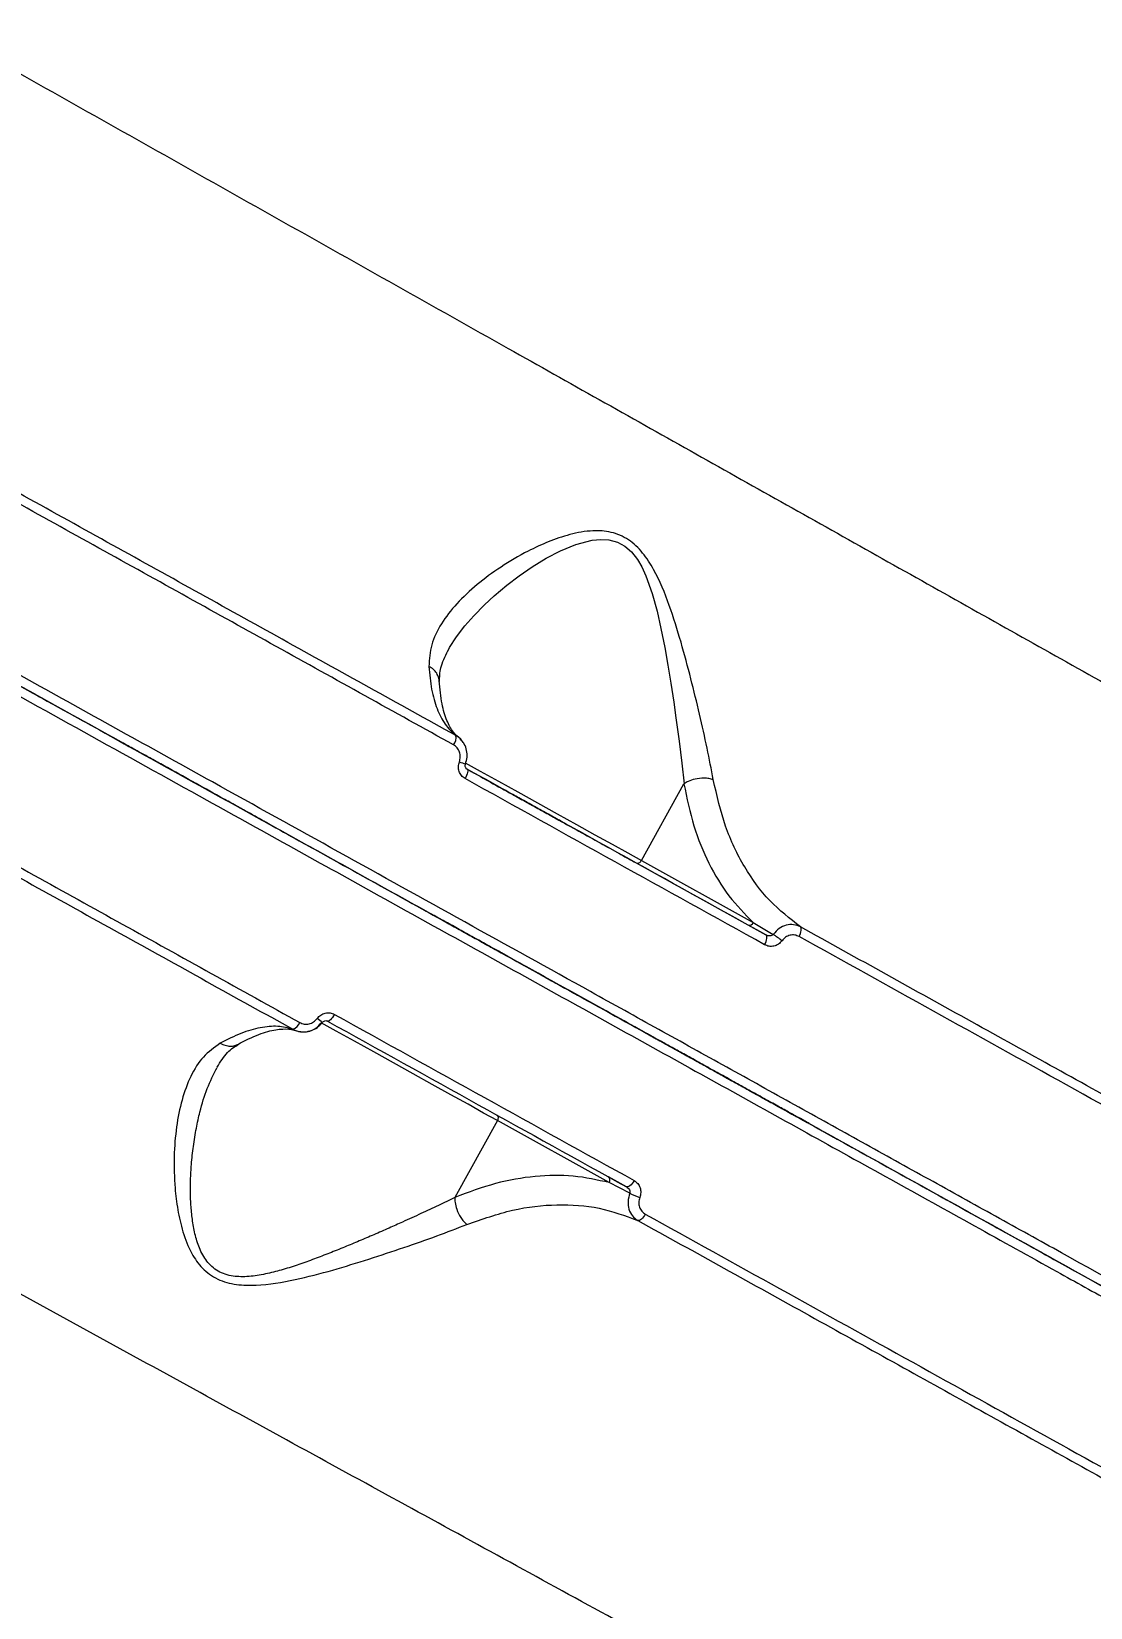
# Model space of a CAD drawing. Header units: millimetres. Extents: x -5713 to 5719, y -6024 to 5481.
# Drawn here: x 1932.7 to 2046.7, y 907.8 to 1077.4 of the extents above; entities that cross this region are included whole.
import ezdxf

# ---------------------------------------------------------------- set-up
doc = ezdxf.new("R2010")
doc.units = ezdxf.units.MM
for name, color, linetype in [('DIKOM_ОБЪЕКТ', 7, 'Continuous'), ('DIKOM_РАЗМЕР_ЗОНА', 7, 'Continuous'), ('DIKOM_РАЗМЕР_ОБЪЕКТА', 7, 'Continuous')]:
    doc.layers.add(name, color=color, linetype=linetype)
doc.styles.add('style1', font='arial.ttf', dxfattribs={"width": 0.8})
doc.dimstyles.new('1-50', dxfattribs={"dimtxt": 300, "dimasz": 200, "dimexe": 100, "dimexo": 0, "dimgap": 100, "dimtad": 1, "dimdec": 0, "dimtxsty": 'style1', "dimcen": 0, "dimclrd": 7, "dimclre": 7, "dimadec": 1, "dimazin": 2, "dimtfac": 1, "dimtdec": 0, "dimtmove": 1, "dimatfit": 3, "dimfxl": 0, "dimlwd": 25, "dimlwe": 18, "dimarcsym": 0})

# ---------------------------------------------------------------- blocks, each defined once
blk = doc.blocks.new('*D16')
at = {"layer": 'Defpoints', "color": 0, "transparency": 16777216}
for p in [(2713.82, 2377.67), (-3598.04, -60.3), (-3598.04, -5183.86)]:
    blk.add_point(p, dxfattribs=at)
at = {"layer": 'DIKOM_РАЗМЕР_ОБЪЕКТА', "color": 7, "lineweight": 18, "transparency": 16777216}
for p, q in [((2713.82, 2377.67), (2713.82, -5283.86)), ((-3598.04, -60.3), (-3598.04, -5283.86))]:
    blk.add_line(p, q, dxfattribs=at)
at = {"layer": 'DIKOM_РАЗМЕР_ОБЪЕКТА', "color": 7, "lineweight": 25, "transparency": 16777216}
blk.add_line((2513.82, -5183.86), (-3398.04, -5183.86), dxfattribs=at)
at = {"layer": 'DIKOM_РАЗМЕР_ОБЪЕКТА', "color": 7, "transparency": 16777216}
for points in [[(-3398.04, -5150.53), (-3398.04, -5217.2), (-3598.04, -5183.86)], [(2513.82, -5150.53), (2513.82, -5217.2), (2713.82, -5183.86)]]:
    blk.add_solid(points, dxfattribs=at)
at = {"layer": 'DIKOM_РАЗМЕР_ОБЪЕКТА', "color": 0, "transparency": 16777216, "insert": (-444.93, -4930.59), "char_height": 300, "attachment_point": 5, "style": 'style1'}
blk.add_mtext('6300', dxfattribs=at)
blk = doc.blocks.new('*D15')
at = {"layer": 'Defpoints', "color": 0, "transparency": 16777216}
for p in [(-612.28, 3980.94), (4699.87, 3980.94), (684.19, -2271.39)]:
    blk.add_point(p, dxfattribs=at)
at = {"layer": 'DIKOM_РАЗМЕР_ОБЪЕКТА', "color": 7, "lineweight": 18, "transparency": 16777216}
for p, q in [((-612.28, 3980.94), (4799.87, 3980.94)), ((684.19, -2271.39), (4799.87, -2271.39))]:
    blk.add_line(p, q, dxfattribs=at)
at = {"layer": 'DIKOM_РАЗМЕР_ОБЪЕКТА', "color": 7, "lineweight": 25, "transparency": 16777216}
blk.add_line((4699.87, -2071.39), (4699.87, 3780.94), dxfattribs=at)
at = {"layer": 'DIKOM_РАЗМЕР_ОБЪЕКТА', "color": 7, "transparency": 16777216}
for points in [[(4666.54, 3780.94), (4733.21, 3780.94), (4699.87, 3980.94)], [(4666.54, -2071.39), (4733.21, -2071.39), (4699.87, -2271.39)]]:
    blk.add_solid(points, dxfattribs=at)
at = {"layer": 'DIKOM_РАЗМЕР_ОБЪЕКТА', "color": 0, "transparency": 16777216, "insert": (4446.7, 2209.88), "char_height": 300, "attachment_point": 5, "rotation": 90, "style": 'style1'}
blk.add_mtext('6250', dxfattribs=at)
blk = doc.blocks.new('*D14')
at = {"layer": 'Defpoints', "color": 0, "transparency": 16777216}
for p in [(3820.87, 1133.89), (-5713.04, -129.05), (3820.87, -5924.39)]:
    blk.add_point(p, dxfattribs=at)
at = {"layer": 'DIKOM_РАЗМЕР_ЗОНА', "color": 7, "lineweight": 18, "transparency": 16777216}
for p, q in [((3820.87, 1133.89), (3820.87, -6024.39)), ((-5713.04, -129.05), (-5713.04, -6024.39))]:
    blk.add_line(p, q, dxfattribs=at)
at = {"layer": 'DIKOM_РАЗМЕР_ЗОНА', "color": 7, "lineweight": 25, "transparency": 16777216}
blk.add_line((-5513.04, -5924.39), (3620.87, -5924.39), dxfattribs=at)
at = {"layer": 'DIKOM_РАЗМЕР_ЗОНА', "color": 7, "transparency": 16777216}
for points in [[(-5513.04, -5891.06), (-5513.04, -5957.73), (-5713.04, -5924.39)], [(3620.87, -5891.06), (3620.87, -5957.73), (3820.87, -5924.39)]]:
    blk.add_solid(points, dxfattribs=at)
at = {"layer": 'DIKOM_РАЗМЕР_ЗОНА', "color": 0, "transparency": 16777216, "insert": (-409.5, -5671.22), "char_height": 300, "attachment_point": 5, "style": 'style1'}
blk.add_mtext('9600', dxfattribs=at)
blk = doc.blocks.new('*D13')
at = {"layer": 'Defpoints', "color": 0, "transparency": 16777216}
for p in [(-612.24, 5480.95), (971.69, -4271.39), (5619.37, -4271.39)]:
    blk.add_point(p, dxfattribs=at)
at = {"layer": 'DIKOM_РАЗМЕР_ЗОНА', "color": 7, "lineweight": 18, "transparency": 16777216}
for p, q in [((-612.24, 5480.95), (5719.37, 5480.95)), ((971.69, -4271.39), (5719.37, -4271.39))]:
    blk.add_line(p, q, dxfattribs=at)
at = {"layer": 'DIKOM_РАЗМЕР_ЗОНА', "color": 7, "lineweight": 25, "transparency": 16777216}
blk.add_line((5619.37, 5280.95), (5619.37, -4071.39), dxfattribs=at)
at = {"layer": 'DIKOM_РАЗМЕР_ЗОНА', "color": 7, "transparency": 16777216}
for points in [[(5586.04, 5280.95), (5652.71, 5280.95), (5619.37, 5480.95)], [(5586.04, -4071.39), (5652.71, -4071.39), (5619.37, -4271.39)]]:
    blk.add_solid(points, dxfattribs=at)
at = {"layer": 'DIKOM_РАЗМЕР_ЗОНА', "color": 0, "transparency": 16777216, "insert": (5366.2, 2209.88), "char_height": 300, "attachment_point": 5, "rotation": 90, "style": 'style1'}
blk.add_mtext('9750', dxfattribs=at)

msp = doc.modelspace()

# ---------------------------------------------------------------- linework, layer by layer
at = {"layer": 'DIKOM_ОБЪЕКТ', "color": 7, "linetype": 'Continuous', "lineweight": 15}
for p, q in [((1979.04, 1001.03), (1978.87, 1001.25)), ((1979.62, 997.98), (1979.49, 998.05)), ((1998.39, 988.14), (2002.97, 996.41)), ((1997.81, 987.89), (2009.86, 981.22)), ((1998.39, 988.14), (2010.44, 981.47)), ((2009.86, 981.22), (2011.8, 980.14)), ((2010.44, 981.47), (2012.59, 980.2)), ((1961.42, 969.77), (1961.69, 969.74)), ((1982.88, 960.16), (1978.3, 951.89)), ((1994.92, 953.48), (1982.88, 960.16)), ((1996.77, 953.03), (1994.83, 954.1)), ((1997.14, 952.33), (1994.92, 953.48)), ((1996.84, 953.01), (1996.87, 952.96))]:
    msp.add_line(p, q, dxfattribs=at)
at = {"layer": 'DIKOM_ОБЪЕКТ', "color": 7, "linetype": 'Continuous', "lineweight": 15, "flags": 128}
for points in [[(1977.54, 1010.67), (1977.74, 1011.07), (1978.48, 1012.21), (1979.39, 1013.4), (1980.34, 1014.49), (1981.48, 1015.66), (1982.52, 1016.62), (1983.91, 1017.79), (1985.24, 1018.8), (1986.64, 1019.76), (1988.12, 1020.67), (1989.69, 1021.49), (1991.34, 1022.17), (1993.08, 1022.62), (1994.03, 1022.71), (1994.9, 1022.66), (1995.81, 1022.41), (1996.62, 1021.97), (1997.32, 1021.36), (1997.96, 1020.55), (1998.43, 1019.74), (1998.88, 1018.79), (1999.55, 1016.9), (2000.08, 1014.98), (2000.5, 1013.12), (2000.9, 1011.09), (2001.25, 1009.16), (2001.56, 1007.24), (2001.87, 1005.2), (2002.11, 1003.49), (2002.45, 1000.98), (2002.74, 998.63), (2002.98, 996.41), (2002.98, 996.41)], [(1979.62, 997.98), (1979.66, 997.93), (1979.69, 997.86), (1979.69, 997.75), (1979.67, 997.62), (1979.63, 997.47), (1979.57, 997.3), (1979.49, 997.13), (1979.41, 996.96)], [(1979.43, 998.66), (1981.03, 997.77), (1983, 996.68), (1985.07, 995.53), (1987.19, 994.35), (1989.31, 993.18), (1991.39, 992.03), (1993.38, 990.92), (1995.23, 989.9), (1996.92, 988.96), (1998.39, 988.14)], [(2015.37, 979.96), (2015.45, 980.13), (2015.52, 980.3), (2015.57, 980.46), (2015.6, 980.61), (2015.61, 980.75), (2015.6, 980.86), (2015.57, 980.95), (2015.52, 981.01)], [(2011.66, 979.08), (2011.75, 979.25), (2011.82, 979.43), (2011.87, 979.6), (2011.9, 979.75), (2011.91, 979.89), (2011.89, 980), (2011.86, 980.09), (2011.8, 980.14)], [(1982.88, 960.16), (1981.4, 960.97), (1979.72, 961.91), (1977.86, 962.94), (1975.87, 964.04), (1973.8, 965.19), (1971.68, 966.37), (1969.56, 967.54), (1967.49, 968.69), (1965.51, 969.78), (1963.92, 970.67)], [(1965.34, 971.59), (1965.24, 971.42), (1965.14, 971.26), (1965.03, 971.13), (1964.92, 971.01), (1964.82, 970.93), (1964.73, 970.87), (1964.65, 970.85), (1964.59, 970.86)], [(1997.6, 953.71), (1997.5, 953.54), (1997.39, 953.39), (1997.27, 953.25), (1997.16, 953.15), (1997.04, 953.07), (1996.94, 953.02), (1996.85, 953.01), (1996.77, 953.03)], [(1998.81, 950.09), (1998.72, 949.93), (1998.61, 949.79), (1998.5, 949.66), (1998.39, 949.55), (1998.28, 949.47), (1998.17, 949.42), (1998.08, 949.4), (1998, 949.41)]]:
    msp.add_lwpolyline(points, dxfattribs=at)
at = {"layer": 'DIKOM_ОБЪЕКТ', "color": 7, "linetype": 'Continuous', "lineweight": 15}
for centre, radius, start, end in [((1977.25, 1001.34), 1.18, 320.9283, 12.7214), ((1980.03, 1001.46), 2.96, 245.1784, 258.7547), ((2010.02, 981.64), 0.454, 249.258, 337.3702), ((2005.5, 969.23), 13.05, 52.0315, 57.1457), ((1960.48, 971.1), 1.18, 289.2783, 341.0719), ((1961.86, 968.67), 2.96, 43.2464, 56.8211), ((1994.55, 953.74), 0.454, 324.6297, 52.7422), ((2002.68, 964.15), 13.05, 244.854, 249.9686)]:
    msp.add_arc(centre, radius, start, end, dxfattribs=at)
for points, knots in [([(1767.39, 1165.68), (1771.96, 1163.09), (1781.1, 1157.88), (1795.1, 1149.92), (1809.31, 1141.86), (1823.72, 1133.68), (1837.38, 1125.95), (1850.27, 1118.65), (1862.36, 1111.82), (1874.58, 1104.91), (1886.91, 1097.95), (1899.34, 1090.94), (1911.63, 1084.01), (1923.77, 1077.17), (1935.77, 1070.41), (1947.83, 1063.63), (1959.91, 1056.83), (1972.01, 1050.03), (1983.34, 1043.66), (1993.9, 1037.73), (2003.69, 1032.23), (2013.45, 1026.76), (2023.17, 1021.3), (2032.83, 1015.88), (2042.43, 1010.49), (2053.89, 1004.07), (2067.1, 996.67), (2081.86, 988.4), (2096.25, 980.34), (2108.18, 973.66), (2117.85, 968.25), (2125.42, 964.01), (2132.81, 959.88), (2139.99, 955.86), (2146.96, 951.96), (2153.69, 948.2), (2160.86, 944.19), (2168.34, 940.01), (2175.97, 935.74), (2183.08, 931.76), (2189.65, 928.09), (2196.08, 924.5), (2202.18, 921.09), (2207.7, 918.01), (2212.32, 915.43), (2214.54, 914.19), (2215.65, 913.57)], [0, 0, 0, 0, 0.024718, 0.049515, 0.074391, 0.099345, 0.124377, 0.144774, 0.16533, 0.186043, 0.206915, 0.227945, 0.249133, 0.269402, 0.289871, 0.31054, 0.331409, 0.352479, 0.373749, 0.391165, 0.408738, 0.426465, 0.444349, 0.462387, 0.480582, 0.498931, 0.528679, 0.558843, 0.589422, 0.620418, 0.638318, 0.656354, 0.674526, 0.692834, 0.711278, 0.729858, 0.748574, 0.773322, 0.798256, 0.823376, 0.848682, 0.874173, 0.905376, 0.936748, 0.968289, 1, 1, 1, 1]), ([(2227.71, 843.88), (2227.58, 843.95), (2227.32, 844.1), (2225.46, 845.13), (2222.55, 846.74), (2218.53, 848.97), (2213.47, 851.78), (2207.4, 855.14), (2200.37, 859.04), (2192.43, 863.44), (2183.61, 868.32), (2173.98, 873.66), (2163.58, 879.43), (2152.46, 885.59), (2140.68, 892.12), (2128.27, 899), (2115.31, 906.19), (2101.83, 913.66), (2087.88, 921.39), (2073.52, 929.35), (2058.8, 937.51), (2046.4, 944.39), (2036.54, 949.85), (2029.37, 953.82), (2022.15, 957.82), (2014.9, 961.85), (2007.6, 965.89), (2000.28, 969.95), (1990.91, 975.14), (1979.45, 981.49), (1965.87, 989.02), (1950.65, 997.46), (1933.78, 1006.81), (1915.29, 1017.06), (1896.93, 1027.24), (1878.73, 1037.32), (1862.06, 1046.57), (1846.87, 1054.99), (1833.1, 1062.62), (1819.39, 1070.22), (1805.75, 1077.78), (1792.2, 1085.29), (1778.76, 1092.74), (1763.69, 1101.09), (1747.06, 1110.31), (1729.02, 1120.31), (1711.37, 1130.09), (1694.12, 1139.66), (1683.01, 1145.81), (1677.46, 1148.89)], [0, 0, 0, 0, 0.027136, 0.05405, 0.080742, 0.107213, 0.133462, 0.15949, 0.185295, 0.210879, 0.236242, 0.261383, 0.286302, 0.310999, 0.335475, 0.35973, 0.383762, 0.407573, 0.431162, 0.45453, 0.477675, 0.5006, 0.511239, 0.521823, 0.532353, 0.542828, 0.553249, 0.563615, 0.573926, 0.592688, 0.611267, 0.629662, 0.654449, 0.678895, 0.703, 0.726764, 0.750187, 0.768171, 0.786133, 0.804073, 0.821992, 0.83989, 0.857766, 0.875621, 0.900581, 0.925499, 0.950374, 0.975208, 1, 1, 1, 1]), ([(1676.49, 1147.14), (1682.05, 1144.06), (1693.17, 1137.9), (1710.45, 1128.32), (1728.12, 1118.52), (1746.19, 1108.51), (1764.59, 1098.3), (1783.29, 1087.94), (1802.23, 1077.44), (1821.36, 1066.84), (1840.62, 1056.16), (1857.79, 1046.65), (1872.83, 1038.31), (1885.78, 1031.13), (1898.83, 1023.89), (1911.97, 1016.61), (1925.16, 1009.3), (1938.4, 1001.96), (1953.46, 993.61), (1970.3, 984.28), (1988.81, 974.02), (2007.19, 963.83), (2025.38, 953.75), (2039.31, 946.03), (2049.18, 940.55), (2055.17, 937.23), (2061.12, 933.94), (2067.01, 930.67), (2072.84, 927.44), (2078.62, 924.24), (2087.69, 919.21), (2099.85, 912.47), (2114.22, 904.5), (2127.58, 897.1), (2139.95, 890.24), (2151.71, 883.72), (2162.8, 877.58), (2173.17, 871.83), (2182.77, 866.5), (2191.56, 861.63), (2199.48, 857.24), (2206.49, 853.36), (2212.54, 850), (2217.59, 847.21), (2221.59, 844.98), (2224.49, 843.38), (2226.35, 842.35), (2226.61, 842.2), (2226.74, 842.13)], [0, 0, 0, 0, 0.024824, 0.04969, 0.074599, 0.09955, 0.124544, 0.14958, 0.174658, 0.199779, 0.224942, 0.250148, 0.266867, 0.28376, 0.300827, 0.318069, 0.335486, 0.353077, 0.370843, 0.396007, 0.421513, 0.447361, 0.473551, 0.500084, 0.509217, 0.518386, 0.52759, 0.536829, 0.546104, 0.555414, 0.564759, 0.590639, 0.616785, 0.640787, 0.66501, 0.689454, 0.714118, 0.739003, 0.764109, 0.789436, 0.814984, 0.840752, 0.866742, 0.892952, 0.919383, 0.946034, 0.972907, 1, 1, 1, 1]), ([(1677.41, 1147.77), (1683.05, 1144.65), (1694.28, 1138.42), (1711.69, 1128.77), (1729.39, 1118.96), (1747.41, 1108.97), (1765.72, 1098.82), (1784.35, 1088.5), (1803.23, 1078.03), (1822.29, 1067.46), (1841.41, 1056.87), (1860.53, 1046.27), (1879.61, 1035.69), (1898.67, 1025.13), (1917.66, 1014.6), (1936.56, 1004.13), (1955.22, 993.78), (1973.57, 983.61), (1991.58, 973.63), (2009.24, 963.84), (2026.54, 954.25), (2043.42, 944.89), (2059.79, 935.81), (2075.58, 927.07), (2090.73, 918.67), (2105.24, 910.62), (2119.11, 902.93), (2132.32, 895.61), (2144.8, 888.69), (2156.48, 882.22), (2167.31, 876.22), (2177.3, 870.68), (2186.44, 865.61), (2194.7, 861.03), (2202.06, 856.95), (2208.48, 853.4), (2213.94, 850.37), (2218.37, 847.91), (2221.5, 846.18), (2222.75, 845.49), (2223.21, 845.23)], [0, 0, 0, 0, 0.026845, 0.053554, 0.080148, 0.106639, 0.133148, 0.159719, 0.186435, 0.213167, 0.239825, 0.26636, 0.292883, 0.319388, 0.346021, 0.372754, 0.399496, 0.426043, 0.452572, 0.479138, 0.505751, 0.532491, 0.55922, 0.585817, 0.612358, 0.638855, 0.665371, 0.692066, 0.718814, 0.745472, 0.77199, 0.798526, 0.825121, 0.851698, 0.878392, 0.905117, 0.93168, 0.958109, 0.98452, 1, 1, 1, 1]), ([(1728.75, 1119.32), (1728.91, 1119.23), (1734.92, 1115.9), (1747.12, 1109.13), (1765.36, 1099.02), (1783.98, 1088.7), (1802.85, 1078.24), (1821.89, 1067.69), (1840.99, 1057.1), (1860.11, 1046.5), (1879.22, 1035.91), (1898.29, 1025.34), (1917.3, 1014.8), (1936.2, 1004.32), (1954.86, 993.98), (1973.2, 983.82), (1991.19, 973.84), (2008.85, 964.05), (2026.15, 954.46), (2043.04, 945.1), (2059.43, 936.02), (2075.23, 927.26), (2090.4, 918.85), (2104.92, 910.8), (2118.81, 903.1), (2132.04, 895.77), (2144.54, 888.84), (2156.23, 882.36), (2167.09, 876.34), (2177.1, 870.79), (2186.26, 865.72), (2194.54, 861.13), (2201.92, 857.03), (2208.36, 853.46), (2213.84, 850.42), (2218.33, 847.94), (2221.91, 845.96), (2223.46, 845.09), (2224.24, 844.66)], [0, 0, 0, 0, 0.000753, 0.029105, 0.057476, 0.085991, 0.11468, 0.143336, 0.171866, 0.200415, 0.228901, 0.257368, 0.285984, 0.314698, 0.343356, 0.371819, 0.400264, 0.428755, 0.457306, 0.486001, 0.514699, 0.543253, 0.571744, 0.600188, 0.628651, 0.657305, 0.686019, 0.714638, 0.743106, 0.771594, 0.800141, 0.828668, 0.857327, 0.886033, 0.914587, 0.94304, 0.971474, 1, 1, 1, 1]), ([(2161.25, 815.43), (2160.38, 815.91), (2158.65, 816.87), (2155.22, 818.75), (2151.22, 820.95), (2146.6, 823.49), (2141.85, 826.1), (2137.14, 828.69), (2132.63, 831.17), (2127.84, 833.8), (2122.78, 836.58), (2117.45, 839.51), (2111.86, 842.58), (2104.36, 846.71), (2094.65, 852.04), (2082.39, 858.78), (2069.49, 865.86), (2057.89, 872.23), (2047.95, 877.69), (2039.86, 882.13), (2031.63, 886.64), (2023.27, 891.23), (2014.79, 895.87), (2006.22, 900.58), (1996.77, 905.76), (1986.42, 911.43), (1975.14, 917.6), (1963.78, 923.82), (1952.35, 930.08), (1940.88, 936.36), (1929.16, 942.77), (1917.2, 949.31), (1905.01, 955.97), (1892.84, 962.62), (1880.7, 969.25), (1868.6, 975.84), (1855.52, 982.98), (1841.45, 990.65), (1826.42, 998.83), (1811.53, 1006.93), (1796.81, 1014.93), (1780.86, 1023.59), (1763.7, 1032.89), (1745.42, 1042.79), (1727.44, 1052.51), (1715.74, 1058.82), (1709.91, 1061.97)], [0, 0, 0, 0, 0.025176, 0.050246, 0.075209, 0.100066, 0.124817, 0.142987, 0.161064, 0.179046, 0.196935, 0.21473, 0.232431, 0.250038, 0.282696, 0.314938, 0.346764, 0.378175, 0.395939, 0.413567, 0.43106, 0.448418, 0.465639, 0.482725, 0.499676, 0.521074, 0.542261, 0.563236, 0.583999, 0.604551, 0.624891, 0.646178, 0.667264, 0.688149, 0.708834, 0.729318, 0.749601, 0.775048, 0.800265, 0.825253, 0.850012, 0.874541, 0.906095, 0.937523, 0.968825, 1, 1, 1, 1]), ([(1837.14, 1059.24), (1839.09, 1058.16), (1846.74, 1053.91), (1860.14, 1046.49), (1877.28, 1036.99), (1894.39, 1027.5), (1911.44, 1018.05), (1927.59, 1009.09), (1937.94, 1003.36), (1942.71, 1000.72)], [0, 0, 0, 0, 0.055087, 0.216286, 0.377134, 0.537871, 0.699456, 0.861589, 1, 1, 1, 1]), ([(1978.4, 1001.6), (1972.19, 1005.04), (1959.8, 1011.91), (1940.87, 1022.41), (1921.77, 1033), (1908.92, 1040.14), (1902.48, 1043.71)], [0, 0, 0, 0, 0.250348, 0.499998, 0.749648, 1, 1, 1, 1]), ([(1978.16, 1000.59), (1971.81, 1004.11), (1959.21, 1011.11), (1940.08, 1021.71), (1921.07, 1032.26), (1908.37, 1039.3), (1902.07, 1042.79)], [0, 0, 0, 0, 0.255517, 0.507356, 0.755517, 1, 1, 1, 1]), ([(2006.13, 996.85), (2005.92, 997.96), (2005.49, 1000.2), (2004.66, 1003.89), (2003.73, 1007.71), (2002.68, 1011.65), (2001.44, 1015.63), (2000.11, 1018.91), (1998.58, 1021.3), (1997.05, 1022.78), (1995.14, 1023.58), (1992.96, 1023.71), (1990.67, 1023.28), (1988.35, 1022.47), (1985.83, 1021.31), (1983.22, 1019.77), (1980.63, 1017.86), (1978.45, 1015.81), (1976.78, 1013.65), (1975.65, 1011.39), (1975.56, 1009.82), (1975.51, 1009.03)], [0, 0, 0, 0, 0.061279, 0.122845, 0.184224, 0.246257, 0.308922, 0.37222, 0.404458, 0.437078, 0.469836, 0.502353, 0.545111, 0.587521, 0.629568, 0.691753, 0.75367, 0.815742, 0.877106, 0.938681, 1, 1, 1, 1]), ([(1885.49, 1012.88), (1891.79, 1009.39), (1904.49, 1002.35), (1923.51, 991.82), (1942.64, 981.22), (1955.25, 974.23), (1961.6, 970.71)], [0, 0, 0, 0, 0.244483, 0.492644, 0.744483, 1, 1, 1, 1]), ([(1884.93, 1012.05), (1891.37, 1008.49), (1904.23, 1001.36), (1923.34, 990.78), (1942.27, 980.29), (1954.67, 973.42), (1960.87, 969.98)], [0, 0, 0, 0, 0.250352, 0.500002, 0.749652, 1, 1, 1, 1]), ([(1976.66, 1007.42), (1976.66, 1007.9), (1976.67, 1008.92), (1977.24, 1010.09), (1977.54, 1010.72)], [0, 0, 0, 0, 0.469946, 1, 1, 1, 1]), ([(1975.51, 1009.03), (1975.59, 1008.19), (1975.74, 1006.5), (1976.35, 1004.45), (1977.2, 1002.74), (1978, 1001.98), (1978.4, 1001.6)], [0, 0, 0, 0, 0.249418, 0.500917, 0.750586, 1, 1, 1, 1]), ([(1976.63, 1007.43), (1976.61, 1007.57), (1976.58, 1007.87), (1976.36, 1008.31), (1976.02, 1008.73), (1975.68, 1008.93), (1975.51, 1009.03)], [0, 0, 0, 0, 0.212225, 0.466394, 0.732443, 1, 1, 1, 1]), ([(1978.94, 1001.2), (1978.66, 1001.43), (1978.09, 1001.93), (1977.4, 1003.19), (1976.85, 1004.96), (1976.7, 1006.63), (1976.63, 1007.49)], [0, 0, 0, 0, 0.217115, 0.455305, 0.717421, 1, 1, 1, 1]), ([(1950.44, 996.43), (1949.45, 996.98), (1947.92, 997.83), (1946.09, 998.84), (1944.83, 999.54), (1943.8, 1000.11), (1942.9, 1000.61), (1942.38, 1000.9), (1942.57, 1000.79), (1942.57, 1000.79)], [0, 0, 0, 0, 0.23893, 0.367549, 0.498899, 0.630248, 0.758868, 0.997798, 1, 1, 1, 1]), ([(1979.05, 1001.05), (1979.05, 1001.06), (1978.91, 1001.31), (1978.65, 1001.45), (1978.4, 1001.6)], [0, 0, 0, 0, 0.007115, 1, 1, 1, 1]), ([(1979.45, 998.55), (1979.52, 998.79), (1979.66, 999.26), (1979.59, 1000), (1979.39, 1000.62), (1979.14, 1000.92), (1979.04, 1001.03)], [0, 0, 0, 0, 0.27376, 0.549022, 0.825521, 1, 1, 1, 1]), ([(1978.79, 998.77), (1978.83, 998.95), (1978.93, 999.29), (1978.84, 999.82), (1978.59, 1000.29), (1978.3, 1000.49), (1978.16, 1000.59)], [0, 0, 0, 0, 0.249997, 0.499968, 0.749654, 1, 1, 1, 1]), ([(1979.41, 996.96), (1979.27, 997.06), (1978.99, 997.26), (1978.74, 997.72), (1978.64, 998.25), (1978.74, 998.6), (1978.79, 998.77)], [0, 0, 0, 0, 0.250374, 0.500045, 0.750007, 1, 1, 1, 1]), ([(1979.55, 998.03), (1979.52, 998.06), (1979.46, 998.12), (1979.42, 998.25), (1979.41, 998.4), (1979.44, 998.5), (1979.45, 998.55)], [0, 0, 0, 0, 0.239267, 0.483947, 0.736329, 1, 1, 1, 1]), ([(1979.49, 998.05), (1979.68, 997.95), (1980.49, 997.5), (1982.17, 996.56), (1984.5, 995.27), (1986.99, 993.89), (1989.53, 992.49), (1991.98, 991.13), (1994.24, 989.88), (1996.22, 988.78), (1997.29, 988.18), (1997.81, 987.89)], [0, 0, 0, 0, 0.034476, 0.148664, 0.268249, 0.391723, 0.517238, 0.642753, 0.766227, 0.885812, 1, 1, 1, 1]), ([(2011.8, 980.14), (2006.51, 983.07), (1995.92, 988.94), (1985.05, 994.97), (1979.62, 997.98)], [0, 0, 0, 0, 0.499998, 1, 1, 1, 1]), ([(1958.3, 992.07), (1958.3, 992.07), (1958.49, 991.97), (1957.97, 992.26), (1957.07, 992.75), (1956.04, 993.33), (1954.78, 994.02), (1952.95, 995.04), (1951.43, 995.88), (1950.44, 996.43)], [0, 0, 0, 0, 0.002079, 0.241038, 0.369674, 0.501039, 0.632405, 0.761041, 1, 1, 1, 1]), ([(2011.66, 979.08), (2006.32, 982.04), (1995.71, 987.92), (1984.82, 993.96), (1979.41, 996.96)], [0, 0, 0, 0, 0.503199, 1, 1, 1, 1]), ([(2002.97, 996.41), (2003.29, 994.86), (2003.92, 991.79), (2005.59, 987.77), (2007.71, 984.23), (2009.53, 982.39), (2010.44, 981.47)], [0, 0, 0, 0, 0.251243, 0.501752, 0.751834, 1, 1, 1, 1]), ([(2002.98, 996.41), (2002.98, 996.41), (2002.98, 996.41), (2002.97, 996.41), (2002.97, 996.41)], [0, 0, 0, 0, 0.456247, 1, 1, 1, 1]), ([(2006.13, 996.85), (2005.98, 996.89), (2005.67, 996.98), (2005, 997.04), (2004.22, 996.95), (2003.48, 996.71), (2003.13, 996.5), (2002.98, 996.41)], [0, 0, 0, 0, 0.162133, 0.320332, 0.605351, 0.83346, 1, 1, 1, 1]), ([(2015.52, 981.01), (2014.38, 981.9), (2012.09, 983.66), (2009.41, 987.37), (2007.3, 991.71), (2006.52, 995.14), (2006.13, 996.85)], [0, 0, 0, 0, 0.249353, 0.498602, 0.749596, 1, 1, 1, 1]), ([(1958.18, 992.14), (1959.3, 991.52), (1965.9, 987.86), (1977.73, 981.31), (1993.6, 972.51), (2009.12, 963.9), (2024.26, 955.51), (2038.9, 947.4), (2048.22, 942.23), (2052.83, 939.68)], [0, 0, 0, 0, 0.03303, 0.193881, 0.355321, 0.516966, 0.678718, 0.841007, 1, 1, 1, 1]), ([(2015.52, 981.01), (2015.28, 981.11), (2014.8, 981.3), (2013.98, 981.22), (2013.19, 980.87), (2012.79, 980.42), (2012.59, 980.2)], [0, 0, 0, 0, 0.247142, 0.496125, 0.747338, 1, 1, 1, 1]), ([(2085.96, 941.95), (2080.41, 945.03), (2069.34, 951.17), (2051.94, 960.82), (2034.06, 970.73), (2021.7, 977.58), (2015.52, 981.01)], [0, 0, 0, 0, 0.25053, 0.500271, 0.749837, 1, 1, 1, 1]), ([(2013.53, 979.52), (2013.41, 979.39), (2013.16, 979.11), (2012.66, 978.91), (2012.13, 978.88), (2011.82, 979.01), (2011.66, 979.08)], [0, 0, 0, 0, 0.250039, 0.49993, 0.749887, 1, 1, 1, 1]), ([(2012.59, 980.2), (2012.56, 980.18), (2012.52, 980.13), (2012.41, 980.06), (2012.23, 980.02), (2012.01, 980.04), (2011.87, 980.11), (2011.8, 980.14)], [0, 0, 0, 0, 0.109704, 0.222635, 0.463364, 0.725074, 1, 1, 1, 1]), ([(2015.37, 979.96), (2015.22, 980.03), (2014.91, 980.16), (2014.39, 980.13), (2013.9, 979.93), (2013.66, 979.66), (2013.53, 979.52)], [0, 0, 0, 0, 0.250108, 0.500011, 0.749899, 1, 1, 1, 1]), ([(2085.97, 940.82), (2081.43, 943.33), (2072.41, 948.33), (2058.43, 956.08), (2044.27, 963.94), (2029.95, 971.88), (2020.21, 977.28), (2015.37, 979.96)], [0, 0, 0, 0, 0.204931, 0.407396, 0.607396, 0.804931, 1, 1, 1, 1]), ([(1983.33, 978.2), (1985.94, 976.76), (1991.58, 973.63), (1997.06, 970.59), (2000.01, 968.96)], [0, 0, 0, 0, 0.462227, 1, 1, 1, 1]), ([(1999.98, 968.97), (1997.93, 970.11), (1992.49, 973.13), (1986.85, 976.25), (1983.33, 978.2)], [0, 0, 0, 0, 0.37637, 1, 1, 1, 1]), ([(1960.87, 969.98), (1960.34, 970.12), (1959.27, 970.39), (1957.37, 970.21), (1955.31, 969.64), (1953.8, 968.87), (1953.04, 968.49)], [0, 0, 0, 0, 0.249414, 0.499083, 0.750582, 1, 1, 1, 1]), ([(1960.87, 969.98), (1961.14, 969.87), (1961.66, 969.65), (1962.53, 969.72), (1963.36, 970.06), (1963.76, 970.51), (1963.96, 970.73)], [0, 0, 0, 0, 0.250102, 0.500019, 0.749851, 1, 1, 1, 1]), ([(1961.6, 970.71), (1961.76, 970.65), (1962.08, 970.51), (1962.61, 970.55), (1963.11, 970.75), (1963.35, 971.02), (1963.48, 971.15)], [0, 0, 0, 0, 0.250006, 0.499984, 0.749666, 1, 1, 1, 1]), ([(1961.69, 969.74), (1961.84, 969.72), (1962.23, 969.66), (1962.86, 969.81), (1963.52, 970.15), (1963.85, 970.52), (1964.01, 970.7)], [0, 0, 0, 0, 0.173701, 0.450301, 0.72581, 1, 1, 1, 1]), ([(1963.48, 971.15), (1963.6, 971.28), (1963.84, 971.55), (1964.34, 971.75), (1964.87, 971.79), (1965.18, 971.65), (1965.34, 971.59)], [0, 0, 0, 0, 0.250326, 0.500015, 0.749987, 1, 1, 1, 1]), ([(1964.01, 970.7), (1964.06, 970.75), (1964.14, 970.84), (1964.31, 970.91), (1964.49, 970.92), (1964.6, 970.88), (1964.65, 970.85)], [0, 0, 0, 0, 0.257045, 0.508137, 0.755716, 1, 1, 1, 1]), ([(1964.59, 970.86), (1970.03, 967.85), (1980.89, 961.83), (1991.48, 955.96), (1996.77, 953.03)], [0, 0, 0, 0, 0.500002, 1, 1, 1, 1]), ([(1965.34, 971.59), (1970.75, 968.59), (1981.65, 962.55), (1992.26, 956.67), (1997.6, 953.71)], [0, 0, 0, 0, 0.496801, 1, 1, 1, 1]), ([(1954.94, 968.36), (1955.71, 968.76), (1957.21, 969.52), (1959.01, 969.98), (1960.44, 970.07), (1961.16, 969.84), (1961.5, 969.74)], [0, 0, 0, 0, 0.284226, 0.546872, 0.784502, 1, 1, 1, 1]), ([(2007.74, 964.67), (2007.21, 964.96), (2006.11, 965.57), (2004.48, 966.48), (2002.91, 967.35), (2001.51, 968.12), (2000.38, 968.75), (1999.56, 969.2), (1999.1, 969.46), (1998.95, 969.54), (1999.1, 969.46), (1999.56, 969.2), (2000.38, 968.75), (2001.51, 968.12), (2002.91, 967.35), (2004.48, 966.48), (2006.11, 965.57), (2007.21, 964.96), (2007.74, 964.67)], [0, 0, 0, 0, 0.058258, 0.120006, 0.18432, 0.25, 0.31568, 0.379994, 0.441742, 0.5, 0.558258, 0.620006, 0.68432, 0.75, 0.81568, 0.879994, 0.941742, 1, 1, 1, 1]), ([(1953.04, 968.49), (1952.4, 968.03), (1951.12, 967.13), (1949.81, 964.98), (1948.86, 962.43), (1948.28, 959.51), (1948.02, 956.31), (1948.1, 953.29), (1948.43, 950.55), (1948.97, 948.17), (1949.8, 946), (1951.04, 944.21), (1952.7, 942.99), (1954.76, 942.44), (1957.59, 942.38), (1961.1, 942.98), (1965.15, 944.04), (1969.08, 945.25), (1972.83, 946.49), (1976.41, 947.75), (1978.54, 948.57), (1979.6, 948.98)], [0, 0, 0, 0, 0.061261, 0.122361, 0.183918, 0.245303, 0.307389, 0.369648, 0.411285, 0.453465, 0.496129, 0.528614, 0.561351, 0.594047, 0.626107, 0.689769, 0.752698, 0.814899, 0.877104, 0.938639, 1, 1, 1, 1]), ([(1952.7, 965.9), (1953.06, 966.48), (1953.75, 967.57), (1954.61, 968.12), (1955.02, 968.38)], [0, 0, 0, 0, 0.527781, 1, 1, 1, 1]), ([(1953.04, 968.49), (1953.22, 968.4), (1953.57, 968.23), (1954.11, 968.15), (1954.59, 968.2), (1954.86, 968.33), (1954.99, 968.39)], [0, 0, 0, 0, 0.267574, 0.533641, 0.787827, 1, 1, 1, 1]), ([(1978.3, 951.88), (1977.72, 951.6), (1976.54, 951.03), (1974.65, 950.14), (1972.86, 949.33), (1971.16, 948.57), (1969.62, 947.89), (1968.02, 947.2), (1966.43, 946.54), (1964.81, 945.89), (1963.18, 945.26), (1961.52, 944.66), (1959.83, 944.12), (1958.12, 943.67), (1956.65, 943.41), (1955.49, 943.34), (1954.33, 943.38), (1953.21, 943.68), (1952.28, 944.29), (1951.7, 944.86), (1951.23, 945.54), (1950.75, 946.49), (1950.33, 947.78), (1950.04, 949.33), (1949.88, 950.89), (1949.82, 952.36), (1949.84, 953.88), (1949.93, 955.54), (1950.13, 957.42), (1950.44, 959.31), (1950.91, 961.41), (1951.59, 963.67), (1952.32, 965.14), (1952.69, 965.88)], [0, 0, 0, 0, 0.040923, 0.082261, 0.124615, 0.154165, 0.18716, 0.218353, 0.249475, 0.280587, 0.31175, 0.343047, 0.374387, 0.405722, 0.43693, 0.453256, 0.468079, 0.499534, 0.515038, 0.531213, 0.54624, 0.562776, 0.594093, 0.625559, 0.656825, 0.687963, 0.714938, 0.750246, 0.791802, 0.835235, 0.875156, 0.937345, 1, 1, 1, 1]), ([(2007.74, 964.67), (2008.27, 964.37), (2009.37, 963.76), (2011, 962.86), (2012.57, 961.99), (2013.97, 961.22), (2015.11, 960.59), (2015.92, 960.14), (2016.39, 959.88), (2016.54, 959.79), (2016.39, 959.88), (2015.92, 960.14), (2015.11, 960.59), (2013.97, 961.22), (2012.57, 961.99), (2011, 962.86), (2009.37, 963.76), (2008.27, 964.37), (2007.74, 964.67)], [0, 0, 0, 0, 0.058258, 0.120006, 0.18432, 0.25, 0.31568, 0.379994, 0.441742, 0.5, 0.558258, 0.620006, 0.68432, 0.75, 0.81568, 0.879994, 0.941742, 1, 1, 1, 1]), ([(1994.92, 953.48), (1993.65, 953.76), (1991.11, 954.33), (1986.98, 954.24), (1982.69, 953.53), (1979.77, 952.44), (1978.3, 951.89)], [0, 0, 0, 0, 0.250459, 0.501041, 0.750264, 1, 1, 1, 1]), ([(1997.6, 953.71), (1997.74, 953.61), (1998.02, 953.41), (1998.27, 952.95), (1998.36, 952.41), (1998.26, 952.06), (1998.21, 951.88)], [0, 0, 0, 0, 0.250385, 0.500302, 0.750181, 1, 1, 1, 1]), ([(1978.3, 951.89), (1978.3, 951.89), (1978.3, 951.89), (1978.3, 951.89), (1978.3, 951.88)], [0, 0, 0, 0, 0.543744, 1, 1, 1, 1]), ([(1978.3, 951.88), (1978.3, 951.71), (1978.31, 951.3), (1978.5, 950.54), (1978.84, 949.83), (1979.24, 949.3), (1979.48, 949.09), (1979.6, 948.98)], [0, 0, 0, 0, 0.167445, 0.395912, 0.680608, 0.838394, 1, 1, 1, 1]), ([(1996.77, 953.03), (1996.84, 952.98), (1996.96, 952.9), (1997.1, 952.72), (1997.16, 952.55), (1997.16, 952.42), (1997.15, 952.36), (1997.14, 952.33)], [0, 0, 0, 0, 0.275227, 0.536884, 0.777588, 0.890682, 1, 1, 1, 1]), ([(1997.14, 952.33), (1997.06, 952.04), (1996.89, 951.47), (1997.01, 950.6), (1997.38, 949.86), (1997.79, 949.56), (1998, 949.41)], [0, 0, 0, 0, 0.252399, 0.503568, 0.752559, 1, 1, 1, 1]), ([(1998.21, 951.88), (1998.16, 951.71), (1998.06, 951.36), (1998.16, 950.84), (1998.4, 950.38), (1998.68, 950.19), (1998.81, 950.09)], [0, 0, 0, 0, 0.24984, 0.49968, 0.74959, 1, 1, 1, 1]), ([(1979.6, 948.98), (1981.25, 949.55), (1984.55, 950.71), (1989.34, 951.23), (1993.92, 950.92), (1996.64, 949.91), (1998, 949.41)], [0, 0, 0, 0, 0.248827, 0.498746, 0.7494, 1, 1, 1, 1]), ([(1998.81, 950.09), (2003.65, 947.41), (2013.4, 942.01), (2027.72, 934.08), (2041.88, 926.23), (2055.87, 918.48), (2064.89, 913.48), (2069.42, 910.97)], [0, 0, 0, 0, 0.195069, 0.392604, 0.592604, 0.795069, 1, 1, 1, 1]), ([(1998, 949.41), (2004.2, 945.98), (2016.56, 939.13), (2034.46, 929.21), (2051.85, 919.57), (2062.92, 913.44), (2068.45, 910.37)], [0, 0, 0, 0, 0.250532, 0.500274, 0.74984, 1, 1, 1, 1])]:
    msp.add_open_spline(points, degree=3, knots=knots, dxfattribs=at)
for points in [[(1990.99, 991.67), (1990.94, 991.71), (1990.82, 991.77), (1989.91, 992.28), (1988.61, 993), (1987.06, 993.86), (1985.51, 994.71), (1984.21, 995.43), (1983.3, 995.94), (1983.18, 996), (1983.12, 996.04)], [(1983.12, 996.04), (1983.18, 996), (1983.3, 995.94), (1984.21, 995.43), (1985.51, 994.71), (1987.06, 993.86), (1988.61, 993), (1989.91, 992.28), (1990.82, 991.77), (1990.94, 991.71), (1990.99, 991.67)], [(1997.81, 987.89), (1997.86, 987.88), (1997.96, 987.84), (1998.13, 987.88), (1998.28, 987.98), (1998.36, 988.09), (1998.39, 988.14)], [(1975.61, 982.48), (1975.67, 982.45), (1975.79, 982.38), (1976.7, 981.88), (1978, 981.16), (1979.54, 980.3), (1981.09, 979.44), (1982.39, 978.72), (1983.3, 978.22), (1983.42, 978.15), (1983.48, 978.12)], [(1983.48, 978.12), (1983.42, 978.15), (1983.3, 978.22), (1982.39, 978.72), (1981.09, 979.44), (1979.54, 980.3), (1978, 981.16), (1976.7, 981.88), (1975.79, 982.38), (1975.67, 982.45), (1975.61, 982.48)], [(1982.78, 960.78), (1982.83, 960.75), (1982.91, 960.69), (1982.96, 960.52), (1982.96, 960.34), (1982.91, 960.22), (1982.88, 960.16)]]:
    msp.add_open_spline(points, degree=3, dxfattribs=at)

# ---------------------------------------------------------------- dimensions: what is measured, and where the dimension line sits
at = {"layer": 'DIKOM_РАЗМЕР_ЗОНА'}
dim = msp.add_linear_dim(base=(5619.37, -4271.39), p1=(-612.24, 5480.95), p2=(971.69, -4271.39), angle=90, text='9750', dimstyle='1-50', override={"dimscale": 1, "dimtix": 0, "dimtofl": 1, "dimtmove": 1, "dimatfit": 3}, dxfattribs=at)
dim.commit()
dim.dimension.update_dxf_attribs({"geometry": '*D13', "text_midpoint": (5619.37, 2209.88), "dimtype": 160})
dim = msp.add_linear_dim(base=(3820.87, -5924.39), p1=(-5713.04, -129.05), p2=(3820.87, 1133.89), text='9600', dimstyle='1-50', override={"dimscale": 1, "dimtix": 0, "dimtofl": 1, "dimtmove": 1, "dimatfit": 3}, dxfattribs=at)
dim.commit()
dim.dimension.update_dxf_attribs({"geometry": '*D14', "text_midpoint": (-409.5, -5924.39), "dimtype": 160})
at = {"layer": 'DIKOM_РАЗМЕР_ОБЪЕКТА'}
dim = msp.add_linear_dim(base=(4699.87, 3980.94), p1=(684.19, -2271.39), p2=(-612.28, 3980.94), angle=90, text='6250', dimstyle='1-50', override={"dimscale": 1, "dimtix": 0, "dimtofl": 1, "dimtmove": 1, "dimatfit": 3}, dxfattribs=at)
dim.commit()
dim.dimension.update_dxf_attribs({"geometry": '*D15', "text_midpoint": (4699.87, 2209.88), "dimtype": 160})
dim = msp.add_linear_dim(base=(-3598.04, -5183.86), p1=(2713.82, 2377.67), p2=(-3598.04, -60.3), text='6300', dimstyle='1-50', override={"dimscale": 1, "dimtix": 0, "dimtofl": 1, "dimtmove": 1, "dimatfit": 3}, dxfattribs=at)
dim.commit()
dim.dimension.update_dxf_attribs({"geometry": '*D16', "text_midpoint": (-444.93, -5183.86), "dimtype": 160})

doc.saveas('drawing.dxf')
